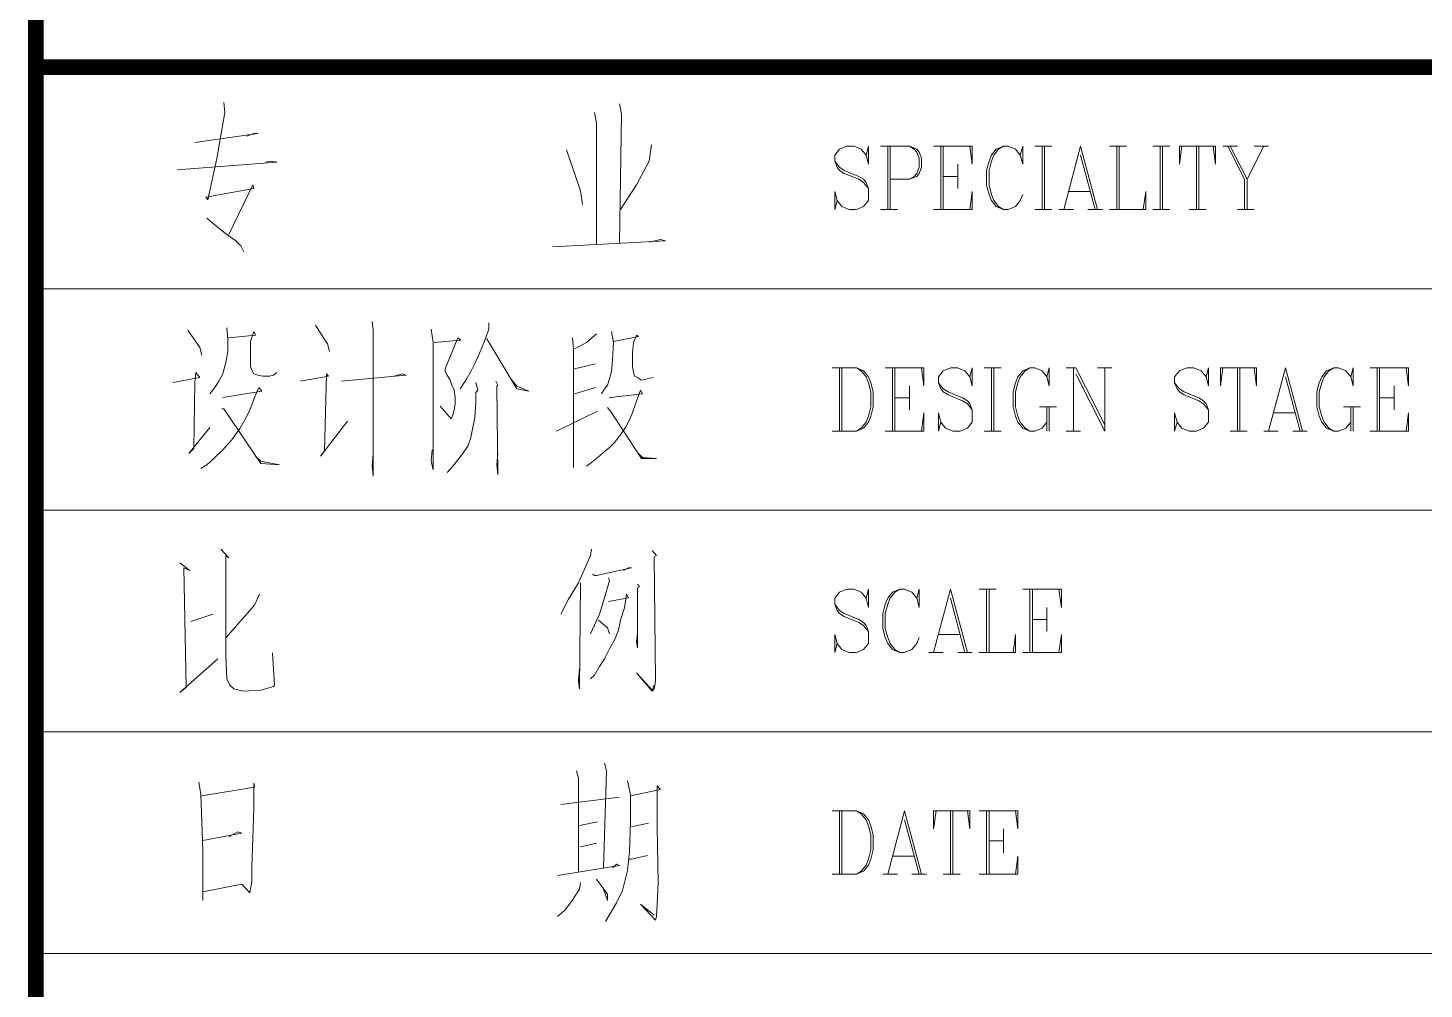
# Model space of a CAD drawing. Extents: x 1332633 to 1595679, y 264824 to 640777.
# Drawn here: x 1397321 to 1399526, y 403973 to 405492 of the extents above; entities that cross this region are included whole.
import ezdxf
from ezdxf.enums import TextEntityAlignment as Align

# ---------------------------------------------------------------- set-up
doc = ezdxf.new("R2010")
doc.units = 0
doc.header["$LTSCALE"] = 1000
doc.header["$MEASUREMENT"] = 0
doc.layers.get('0').update_dxf_attribs({"linetype": 'CONTINUOUS'})
doc.layers.add('_公共_图框', color=4, linetype='CONTINUOUS', lineweight=5)
doc.styles.add('图框文字', font='SIMKAI.TTF')

# ---------------------------------------------------------------- blocks, each defined once
blk = doc.blocks.new('vvxv')
at = {"layer": '_公共_图框'}
for p, q in [((-4203.2, 2919.1), (-4201.7, 2903.4)), ((-3578.5, 2917.2), (-3575.2, 2901.5)), ((-4201.7, 2903.4), (-4214.2, 2830.7)), ((-3617.7, 2903.4), (-3614.6, 2885.8)), ((-3575.2, 2901.5), (-3578.5, 2696.8)), ((-4248.9, 2856.2), (-4149.7, 2870)), ((-4156, 2870), (-4166.9, 2866.1)), ((-4149.7, 2870), (-4156, 2870)), ((-3614.6, 2885.8), (-3614.6, 2694.8)), ((-3661.8, 2844.3), (-3639.7, 2779.5)), ((-3528, 2852.2), (-3531.3, 2826.7)), ((-3230.8, 2845.4), (-3238.5, 2835.8)), ((-3219.5, 2850.2), (-3230.8, 2845.4)), ((-3208, 2850.2), (-3219.5, 2850.2)), ((-3196.6, 2845.4), (-3208, 2850.2)), ((-3189, 2835.8), (-3196.6, 2845.4)), ((-3189, 2835.8), (-3185.1, 2850.2)), ((-3185.1, 2850.2), (-3185.1, 2821.6)), ((-3166.1, 2850.2), (-3120.4, 2850.2)), ((-3154.6, 2850.2), (-3154.6, 2750.1)), ((-3150.9, 2850.2), (-3150.9, 2750.1)), ((-3120.4, 2850.2), (-3112.9, 2845.4)), ((-3120.4, 2850.2), (-3109, 2845.4)), ((-3112.9, 2845.4), (-3109, 2840.6)), ((-3109, 2845.4), (-3105.2, 2840.6)), ((-3082.4, 2850.2), (-3021.5, 2850.2)), ((-3071, 2850.2), (-3071, 2750.1)), ((-3067.2, 2850.2), (-3067.2, 2750.1)), ((-3021.5, 2821.6), (-3025.3, 2850.2)), ((-3021.5, 2850.2), (-3021.5, 2821.6)), ((-2983.4, 2845.4), (-2991.1, 2835.8)), ((-2979.6, 2845.4), (-2987.1, 2835.8)), ((-2971.9, 2850.2), (-2983.4, 2845.4)), ((-2971.9, 2850.2), (-2979.6, 2845.4)), ((-2964.4, 2850.2), (-2971.9, 2850.2)), ((-2952.9, 2845.4), (-2964.4, 2850.2)), ((-2945.4, 2835.8), (-2952.9, 2845.4)), ((-2941.4, 2850.2), (-2945.4, 2835.8)), ((-2941.4, 2821.6), (-2941.4, 2850.2)), ((-2922.4, 2850.2), (-2895.8, 2850.2)), ((-2911, 2850.2), (-2911, 2750.1)), ((-2907.2, 2850.2), (-2907.2, 2750.1)), ((-2876.8, 2750.1), (-2850.1, 2850.2)), ((-2850.1, 2850.2), (-2823.5, 2750.1)), ((-2804.4, 2850.2), (-2777.9, 2850.2)), ((-2793.1, 2850.2), (-2793.1, 2750.1)), ((-2789.1, 2850.2), (-2789.1, 2750.1)), ((-2735.9, 2850.2), (-2709.2, 2850.2)), ((-2724.5, 2850.2), (-2724.5, 2750.1)), ((-2720.7, 2850.2), (-2720.7, 2750.1)), ((-2694, 2850.2), (-2636.9, 2850.2)), ((-2694, 2821.6), (-2694, 2850.2)), ((-2690.2, 2850.2), (-2694, 2821.6)), ((-2667.3, 2850.2), (-2667.3, 2750.1)), ((-2663.6, 2850.2), (-2663.6, 2750.1)), ((-2636.9, 2821.6), (-2640.8, 2850.2)), ((-2636.9, 2850.2), (-2636.9, 2821.6)), ((-2625.6, 2850.2), (-2602.6, 2850.2)), ((-2617.9, 2850.2), (-2591.2, 2797.8)), ((-2614.1, 2850.2), (-2587.4, 2797.8)), ((-2560.7, 2850.2), (-2587.4, 2797.8)), ((-2575.9, 2850.2), (-2553.2, 2850.2)), ((-4277.1, 2812.9), (-4119.7, 2824.7)), ((-4214.2, 2830.7), (-4228.4, 2765.6)), ((-4127.6, 2826.7), (-4137.2, 2824.7)), ((-4119.7, 2824.7), (-4127.6, 2826.7)), ((-3531.3, 2826.7), (-3551.6, 2789.2)), ((-3238.5, 2835.8), (-3238.5, 2826.4)), ((-3238.5, 2826.4), (-3234.7, 2816.8)), ((-3238.5, 2826.4), (-3230.8, 2816.8)), ((-3185.1, 2821.6), (-3189, 2835.8)), ((-3109, 2840.6), (-3105.2, 2831)), ((-3105.2, 2840.6), (-3101.4, 2831)), ((-3105.2, 2831), (-3105.2, 2816.8)), ((-3101.4, 2831), (-3101.4, 2816.8)), ((-2994.8, 2826.4), (-2998.6, 2812)), ((-2991.1, 2835.8), (-2994.8, 2826.4)), ((-2991.1, 2826.4), (-2994.8, 2812)), ((-2987.1, 2835.8), (-2991.1, 2826.4)), ((-2945.4, 2835.8), (-2941.4, 2821.6)), ((-2850.1, 2835.8), (-2827.3, 2750.1)), ((-3234.7, 2816.8), (-3230.8, 2812)), ((-3230.8, 2816.8), (-3223.3, 2812)), ((-3230.8, 2812), (-3223.3, 2807.2)), ((-3223.3, 2812), (-3200.3, 2802.4)), ((-3223.3, 2807.2), (-3200.3, 2797.8)), ((-3200.3, 2802.4), (-3192.8, 2797.8)), ((-3109, 2802.4), (-3120.4, 2797.8)), ((-3112.9, 2802.4), (-3120.4, 2797.8)), ((-3109, 2807.2), (-3112.9, 2802.4)), ((-3105.2, 2816.8), (-3109, 2807.2)), ((-3105.2, 2807.2), (-3109, 2802.4)), ((-3101.4, 2816.8), (-3105.2, 2807.2)), ((-3067.2, 2802.4), (-3044.3, 2802.4)), ((-3044.3, 2821.6), (-3044.3, 2783.4)), ((-2998.6, 2812), (-2998.6, 2788.2)), ((-2994.8, 2812), (-2994.8, 2788.2)), ((-4231.6, 2769.6), (-4156, 2783.4)), ((-4157.5, 2789.2), (-4195.4, 2710.5)), ((-4156, 2783.4), (-4157.5, 2789.2)), ((-3639.7, 2779.5), (-3636.7, 2757.8)), ((-3551.6, 2789.2), (-3576.8, 2749.9)), ((-3238.5, 2778.6), (-3238.5, 2750.1)), ((-3234.7, 2764.4), (-3238.5, 2778.6)), ((-3200.3, 2797.8), (-3192.8, 2793)), ((-3192.8, 2797.8), (-3189, 2793)), ((-3192.8, 2793), (-3185.1, 2783.4)), ((-3189, 2793), (-3185.1, 2783.4)), ((-3185.1, 2783.4), (-3185.1, 2764.4)), ((-3120.4, 2797.8), (-3150.9, 2797.8)), ((-3021.5, 2778.6), (-3025.3, 2750.1)), ((-3021.5, 2750.1), (-3021.5, 2778.6)), ((-2998.6, 2788.2), (-2994.8, 2773.8)), ((-2994.8, 2788.2), (-2991.1, 2773.8)), ((-2869.2, 2778.6), (-2834.8, 2778.6)), ((-2747.4, 2778.6), (-2751.2, 2750.1)), ((-2747.4, 2750.1), (-2747.4, 2778.6)), ((-2591.2, 2797.8), (-2591.2, 2750.1)), ((-2587.4, 2797.8), (-2587.4, 2750.1)), ((-4228.4, 2765.6), (-4231.6, 2769.6)), ((-3238.5, 2750.1), (-3234.7, 2764.4)), ((-3227, 2754.9), (-3234.7, 2764.4)), ((-3185.1, 2764.4), (-3192.8, 2754.9)), ((-2994.8, 2773.8), (-2991.1, 2764.4)), ((-2991.1, 2773.8), (-2987.1, 2764.4)), ((-2991.1, 2764.4), (-2983.4, 2754.9)), ((-2987.1, 2764.4), (-2979.6, 2754.9)), ((-2952.9, 2754.9), (-2945.4, 2764.4)), ((-2945.4, 2764.4), (-2941.4, 2773.8)), ((-4229.9, 2736.2), (-4211.1, 2720.5)), ((-3215.6, 2750.1), (-3227, 2754.9)), ((-3204.3, 2750.1), (-3215.6, 2750.1)), ((-3192.8, 2754.9), (-3204.3, 2750.1)), ((-3166.1, 2750.1), (-3139.4, 2750.1)), ((-3082.4, 2750.1), (-3021.5, 2750.1)), ((-2983.4, 2754.9), (-2971.9, 2750.1)), ((-2979.6, 2754.9), (-2971.9, 2750.1)), ((-2971.9, 2750.1), (-2964.4, 2750.1)), ((-2964.4, 2750.1), (-2952.9, 2754.9)), ((-2922.4, 2750.1), (-2895.8, 2750.1)), ((-2884.5, 2750.1), (-2861.5, 2750.1)), ((-2838.8, 2750.1), (-2815.8, 2750.1)), ((-2804.4, 2750.1), (-2747.4, 2750.1)), ((-2735.9, 2750.1), (-2709.2, 2750.1)), ((-2678.8, 2750.1), (-2652.1, 2750.1)), ((-2602.6, 2750.1), (-2575.9, 2750.1)), ((-4211.1, 2720.5), (-4198.4, 2710.5)), ((-4198.4, 2710.5), (-4184.4, 2700.8)), ((-4184.4, 2700.8), (-4176.5, 2692.9)), ((-4176.5, 2692.9), (-4171.7, 2683)), ((-3683.9, 2690.9), (-3505.9, 2700.8)), ((-3513.8, 2702.7), (-3531.3, 2698.7)), ((-3505.9, 2700.8), (-3513.8, 2702.7)), ((-4500, 2625), (-500, 2625)), ((-4259.9, 2559.4), (-4241, 2531.9)), ((-4198.4, 2563.4), (-4196.9, 2545.6)), ((-4058.5, 2567.3), (-4045.8, 2547.6)), ((-3968.8, 2573.1), (-3967.1, 2559.4)), ((-3967.1, 2559.4), (-3967.1, 2329.1)), ((-3875.9, 2561.3), (-3872.6, 2539.8)), ((-3784.5, 2561.3), (-3789.3, 2547.6)), ((-3784.5, 2571.3), (-3784.5, 2561.3)), ((-4196.9, 2545.6), (-4196.9, 2525.9)), ((-4195.4, 2547.6), (-4152.9, 2551.6)), ((-4156, 2557.4), (-4160.8, 2541.6)), ((-4160.8, 2541.6), (-4160.8, 2528)), ((-4152.9, 2551.6), (-4156, 2557.4)), ((-4045.8, 2547.6), (-4039.5, 2537.7)), ((-4039.5, 2537.7), (-4036.4, 2525.9)), ((-3872.6, 2539.8), (-3872.6, 2338.9)), ((-3871.1, 2539.8), (-3828.7, 2543.7)), ((-3833.4, 2547.6), (-3853.8, 2498.4)), ((-3828.7, 2543.7), (-3833.4, 2547.6)), ((-3789.3, 2547.6), (-3797.2, 2528)), ((-3787.8, 2545.6), (-3740.5, 2466.9)), ((-3652.4, 2547.6), (-3650.9, 2529.8)), ((-3630.3, 2539.8), (-3649.2, 2529.8)), ((-3614.6, 2553.5), (-3630.3, 2539.8)), ((-3591, 2557.4), (-3587.9, 2539.8)), ((-3587.9, 2539.8), (-3589.4, 2512.2)), ((-3587.9, 2541.6), (-3548.5, 2549.5)), ((-3556.4, 2539.8), (-3558, 2524)), ((-3551.6, 2551.6), (-3556.4, 2539.8)), ((-3548.5, 2549.5), (-3551.6, 2551.6)), ((-4241, 2531.9), (-4237.8, 2520.1)), ((-4196.9, 2525.9), (-4200.1, 2508.3)), ((-4160.8, 2528), (-4160.8, 2516.2)), ((-4160.8, 2516.2), (-4160.8, 2502.3)), ((-3797.2, 2528), (-3805, 2510.2)), ((-3650.9, 2529.8), (-3650.9, 2342.8)), ((-3558, 2524), (-3558, 2502.3)), ((-4247.2, 2492.5), (-4248.9, 2476.6)), ((-4241, 2484.5), (-4247.2, 2492.5)), ((-4200.1, 2508.3), (-4204.8, 2490.5)), ((-4160.8, 2502.3), (-4159.1, 2496.5)), ((-4159.1, 2496.5), (-4156, 2490.5)), ((-4124.5, 2488.4), (-4119.7, 2492.5)), ((-3853.8, 2498.4), (-3853.8, 2494.4)), ((-3853.8, 2494.4), (-3850.7, 2488.4)), ((-3812.9, 2494.4), (-3820.8, 2480.6)), ((-3805, 2510.2), (-3812.9, 2494.4)), ((-3649.2, 2498.4), (-3616.1, 2506.2)), ((-3591, 2494.4), (-3594.1, 2482.6)), ((-3589.4, 2512.2), (-3591, 2494.4)), ((-3558, 2502.3), (-3556.4, 2492.5)), ((-3556.4, 2492.5), (-3554.9, 2486.6)), ((-3242.3, 2500.1), (-3204.3, 2500.1)), ((-3230.8, 2500.1), (-3230.8, 2400.1)), ((-3227, 2500.1), (-3227, 2400.1)), ((-3204.3, 2500.1), (-3192.8, 2495.4)), ((-3204.3, 2500.1), (-3196.6, 2495.4)), ((-3196.6, 2495.4), (-3189, 2485.9)), ((-3192.8, 2495.4), (-3185.1, 2485.9)), ((-3158.6, 2500.1), (-3097.7, 2500.1)), ((-3147.1, 2500.1), (-3147.1, 2400.1)), ((-3143.4, 2500.1), (-3143.4, 2400.1)), ((-3097.7, 2471.5), (-3101.4, 2500.1)), ((-3097.7, 2500.1), (-3097.7, 2471.5)), ((-3067.2, 2495.4), (-3074.7, 2485.9)), ((-3055.7, 2500.1), (-3067.2, 2495.4)), ((-3044.3, 2500.1), (-3055.7, 2500.1)), ((-3032.8, 2495.4), (-3044.3, 2500.1)), ((-3025.3, 2485.9), (-3032.8, 2495.4)), ((-3025.3, 2485.9), (-3021.5, 2500.1)), ((-3021.5, 2500.1), (-3021.5, 2471.5)), ((-3002.4, 2500.1), (-2975.8, 2500.1)), ((-2991.1, 2500.1), (-2991.1, 2400.1)), ((-2987.1, 2500.1), (-2987.1, 2400.1)), ((-2941.4, 2495.4), (-2949.1, 2485.9)), ((-2937.7, 2495.4), (-2945.4, 2485.9)), ((-2930.1, 2500.1), (-2941.4, 2495.4)), ((-2930.1, 2500.1), (-2937.7, 2495.4)), ((-2922.4, 2500.1), (-2930.1, 2500.1)), ((-2911, 2495.4), (-2922.4, 2500.1)), ((-2903.5, 2485.9), (-2911, 2495.4)), ((-2899.7, 2500.1), (-2903.5, 2485.9)), ((-2899.7, 2471.5), (-2899.7, 2500.1)), ((-2873, 2500.1), (-2857.8, 2500.1)), ((-2861.5, 2500.1), (-2861.5, 2400.1)), ((-2857.8, 2500.1), (-2812.1, 2409.7)), ((-2823.5, 2500.1), (-2800.6, 2500.1)), ((-2812.1, 2400.1), (-2812.1, 2500.1)), ((-2694, 2495.4), (-2701.7, 2485.9)), ((-2682.5, 2500.1), (-2694, 2495.4)), ((-2671.3, 2500.1), (-2682.5, 2500.1)), ((-2659.8, 2495.4), (-2671.3, 2500.1)), ((-2652.1, 2485.9), (-2659.8, 2495.4)), ((-2652.1, 2485.9), (-2648.3, 2500.1)), ((-2648.3, 2500.1), (-2648.3, 2471.5)), ((-2629.3, 2500.1), (-2572.2, 2500.1)), ((-2629.3, 2471.5), (-2629.3, 2500.1)), ((-2625.6, 2500.1), (-2629.3, 2471.5)), ((-2602.6, 2500.1), (-2602.6, 2400.1)), ((-2598.9, 2500.1), (-2598.9, 2400.1)), ((-2572.2, 2471.5), (-2575.9, 2500.1)), ((-2572.2, 2500.1), (-2572.2, 2471.5)), ((-2553.2, 2400.1), (-2526.5, 2500.1)), ((-2526.5, 2500.1), (-2499.8, 2400.1)), ((-2461.8, 2495.4), (-2469.3, 2485.9)), ((-2458, 2495.4), (-2465.6, 2485.9)), ((-2450.3, 2500.1), (-2461.8, 2495.4)), ((-2450.3, 2500.1), (-2458, 2495.4)), ((-2442.8, 2500.1), (-2450.3, 2500.1)), ((-2431.3, 2495.4), (-2442.8, 2500.1)), ((-2423.6, 2485.9), (-2431.3, 2495.4)), ((-2419.9, 2500.1), (-2423.6, 2485.9)), ((-2419.9, 2471.5), (-2419.9, 2500.1)), ((-2393.2, 2500.1), (-2332.3, 2500.1)), ((-2381.9, 2500.1), (-2381.9, 2400.1)), ((-2378, 2500.1), (-2378, 2400.1)), ((-2332.3, 2471.5), (-2336.2, 2500.1)), ((-2332.3, 2500.1), (-2332.3, 2471.5)), ((-4283.5, 2476.6), (-4241, 2484.5)), ((-4248.9, 2476.6), (-4250.5, 2372.4)), ((-4211.1, 2478.7), (-4217.4, 2468.8)), ((-4204.8, 2490.5), (-4211.1, 2478.7)), ((-4156, 2490.5), (-4149.7, 2488.4)), ((-4149.7, 2488.4), (-4141.8, 2486.6)), ((-4141.8, 2486.6), (-4130.8, 2486.6)), ((-4130.8, 2486.6), (-4124.5, 2488.4)), ((-4082.1, 2478.7), (-4037.9, 2486.6)), ((-4041.2, 2490.5), (-4044.3, 2368.5)), ((-4037.9, 2486.6), (-4041.2, 2490.5)), ((-4017.6, 2478.7), (-3915.2, 2488.4)), ((-3921.6, 2490.5), (-3934.1, 2486.6)), ((-3915.2, 2488.4), (-3921.6, 2490.5)), ((-3850.7, 2488.4), (-3845.9, 2480.6)), ((-3845.9, 2480.6), (-3842.9, 2472.7)), ((-3842.9, 2472.7), (-3839.6, 2464.8)), ((-3820.8, 2480.6), (-3830.2, 2466.9)), ((-3805, 2476.6), (-3802, 2464.8)), ((-3773.6, 2478.7), (-3770.5, 2472.7)), ((-3770.5, 2472.7), (-3772, 2470.8)), ((-3772, 2470.8), (-3770.5, 2331)), ((-3740.5, 2470.8), (-3751.5, 2484.5)), ((-3721.5, 2462.9), (-3740.5, 2470.8)), ((-3597.3, 2472.7), (-3601.9, 2466.9)), ((-3594.1, 2482.6), (-3597.3, 2472.7)), ((-3554.9, 2486.6), (-3550.1, 2484.5)), ((-3550.1, 2484.5), (-3543.8, 2480.6)), ((-3543.8, 2480.6), (-3524.9, 2484.5)), ((-3189, 2485.9), (-3185.1, 2476.3)), ((-3185.1, 2485.9), (-3181.3, 2476.3)), ((-3185.1, 2476.3), (-3181.3, 2462.1)), ((-3181.3, 2476.3), (-3177.6, 2462.1)), ((-3120.4, 2471.5), (-3120.4, 2433.5)), ((-3074.7, 2485.9), (-3074.7, 2476.3)), ((-3074.7, 2476.3), (-3071, 2466.9)), ((-3074.7, 2476.3), (-3067.2, 2466.9)), ((-3021.5, 2471.5), (-3025.3, 2485.9)), ((-2952.9, 2476.3), (-2956.7, 2462.1)), ((-2949.1, 2485.9), (-2952.9, 2476.3)), ((-2949.1, 2476.3), (-2952.9, 2462.1)), ((-2945.4, 2485.9), (-2949.1, 2476.3)), ((-2903.5, 2485.9), (-2899.7, 2471.5)), ((-2857.8, 2490.7), (-2812.1, 2400.1)), ((-2701.7, 2485.9), (-2701.7, 2476.3)), ((-2701.7, 2476.3), (-2697.8, 2466.9)), ((-2701.7, 2476.3), (-2694, 2466.9)), ((-2648.3, 2471.5), (-2652.1, 2485.9)), ((-2526.5, 2485.9), (-2503.7, 2400.1)), ((-2473.3, 2476.3), (-2477, 2462.1)), ((-2469.3, 2485.9), (-2473.3, 2476.3)), ((-2469.3, 2476.3), (-2473.3, 2462.1)), ((-2465.6, 2485.9), (-2469.3, 2476.3)), ((-2423.6, 2485.9), (-2419.9, 2471.5)), ((-2355.2, 2471.5), (-2355.2, 2433.5)), ((-4217.4, 2468.8), (-4225.3, 2459)), ((-4204.8, 2453), (-4143.3, 2462.9)), ((-4154.5, 2453), (-4162.3, 2433.3)), ((-4148.1, 2468.8), (-4154.5, 2453)), ((-4143.3, 2462.9), (-4148.1, 2468.8)), ((-3839.6, 2464.8), (-3838.1, 2453)), ((-3838.1, 2453), (-3838.1, 2443.3)), ((-3802, 2464.8), (-3805, 2460.9)), ((-3805, 2460.9), (-3805, 2445.1)), ((-3740.5, 2466.9), (-3721.5, 2462.9)), ((-3616.1, 2468.8), (-3649.2, 2459)), ((-3601.9, 2466.9), (-3606.7, 2459)), ((-3594.1, 2453), (-3592.5, 2453)), ((-3592.5, 2453), (-3542.2, 2459)), ((-3545.3, 2464.8), (-3553.2, 2443.3)), ((-3542.2, 2459), (-3545.3, 2464.8)), ((-3181.3, 2462.1), (-3181.3, 2438.3)), ((-3177.6, 2462.1), (-3177.6, 2438.3)), ((-3143.4, 2452.5), (-3120.4, 2452.5)), ((-3071, 2466.9), (-3067.2, 2462.1)), ((-3067.2, 2466.9), (-3059.5, 2462.1)), ((-3067.2, 2462.1), (-3059.5, 2457.3)), ((-3059.5, 2462.1), (-3036.7, 2452.5)), ((-3059.5, 2457.3), (-3036.7, 2447.7)), ((-3036.7, 2452.5), (-3029, 2447.7)), ((-3036.7, 2447.7), (-3029, 2442.9)), ((-3029, 2447.7), (-3025.3, 2442.9)), ((-2956.7, 2462.1), (-2956.7, 2438.3)), ((-2952.9, 2462.1), (-2952.9, 2438.3)), ((-2697.8, 2466.9), (-2694, 2462.1)), ((-2694, 2466.9), (-2686.5, 2462.1)), ((-2694, 2462.1), (-2686.5, 2457.3)), ((-2686.5, 2462.1), (-2663.6, 2452.5)), ((-2686.5, 2457.3), (-2663.6, 2447.7)), ((-2663.6, 2452.5), (-2656, 2447.7)), ((-2663.6, 2447.7), (-2656, 2442.9)), ((-2656, 2447.7), (-2652.1, 2442.9)), ((-2477, 2462.1), (-2477, 2438.3)), ((-2473.3, 2462.1), (-2473.3, 2438.3)), ((-2378, 2452.5), (-2355.2, 2452.5)), ((-4206.3, 2435.4), (-4203.2, 2435.4)), ((-4203.2, 2435.4), (-4145, 2348.8)), ((-4162.3, 2433.3), (-4170.2, 2417.6)), ((-3844.4, 2419.6), (-3861.7, 2439.3)), ((-3841.3, 2425.5), (-3844.4, 2419.6)), ((-3839.6, 2433.3), (-3841.3, 2425.5)), ((-3838.1, 2443.3), (-3839.6, 2433.3)), ((-3805, 2445.1), (-3806.6, 2421.5)), ((-3677.6, 2400), (-3613.1, 2431.5)), ((-3597.3, 2437.3), (-3592.5, 2431.5)), ((-3592.5, 2431.5), (-3543.8, 2356.7)), ((-3558, 2429.4), (-3562.7, 2417.6)), ((-3553.2, 2443.3), (-3558, 2429.4)), ((-3181.3, 2438.3), (-3185.1, 2423.9)), ((-3177.6, 2438.3), (-3181.3, 2423.9)), ((-3097.7, 2428.7), (-3101.4, 2400.1)), ((-3097.7, 2400.1), (-3097.7, 2428.7)), ((-3074.7, 2428.7), (-3074.7, 2400.1)), ((-3071, 2414.3), (-3074.7, 2428.7)), ((-3029, 2442.9), (-3021.5, 2433.5)), ((-3025.3, 2442.9), (-3021.5, 2433.5)), ((-3021.5, 2433.5), (-3021.5, 2414.3)), ((-2956.7, 2438.3), (-2952.9, 2423.9)), ((-2952.9, 2438.3), (-2949.1, 2423.9)), ((-2914.9, 2438.3), (-2888.2, 2438.3)), ((-2903.5, 2438.3), (-2903.5, 2400.1)), ((-2899.7, 2438.3), (-2899.7, 2400.1)), ((-2701.7, 2428.7), (-2701.7, 2400.1)), ((-2697.8, 2414.3), (-2701.7, 2428.7)), ((-2656, 2442.9), (-2648.3, 2433.5)), ((-2652.1, 2442.9), (-2648.3, 2433.5)), ((-2648.3, 2433.5), (-2648.3, 2414.3)), ((-2545.5, 2428.7), (-2511.3, 2428.7)), ((-2477, 2438.3), (-2473.3, 2423.9)), ((-2473.3, 2438.3), (-2469.3, 2423.9)), ((-2435.1, 2438.3), (-2408.4, 2438.3)), ((-2423.6, 2438.3), (-2423.6, 2400.1)), ((-2419.9, 2438.3), (-2419.9, 2400.1)), ((-2332.3, 2428.7), (-2336.2, 2400.1)), ((-2332.3, 2400.1), (-2332.3, 2428.7)), ((-4258.3, 2364.5), (-4225.3, 2405.8)), ((-4178.1, 2403.9), (-4190.6, 2386.1)), ((-4170.2, 2417.6), (-4178.1, 2403.9)), ((-4050.6, 2360.6), (-4008, 2415.7)), ((-3809.8, 2405.8), (-3812.9, 2390)), ((-3806.6, 2421.5), (-3809.8, 2405.8)), ((-3568.9, 2405.8), (-3576.8, 2394)), ((-3562.7, 2417.6), (-3568.9, 2405.8)), ((-3192.8, 2404.9), (-3204.3, 2400.1)), ((-3196.6, 2404.9), (-3204.3, 2400.1)), ((-3189, 2414.3), (-3196.6, 2404.9)), ((-3185.1, 2414.3), (-3192.8, 2404.9)), ((-3185.1, 2423.9), (-3189, 2414.3)), ((-3181.3, 2423.9), (-3185.1, 2414.3)), ((-3074.7, 2400.1), (-3071, 2414.3)), ((-3063.3, 2404.9), (-3071, 2414.3)), ((-3052, 2400.1), (-3063.3, 2404.9)), ((-3029, 2404.9), (-3040.5, 2400.1)), ((-3021.5, 2414.3), (-3029, 2404.9)), ((-2952.9, 2423.9), (-2949.1, 2414.3)), ((-2949.1, 2423.9), (-2945.4, 2414.3)), ((-2949.1, 2414.3), (-2941.4, 2404.9)), ((-2945.4, 2414.3), (-2937.7, 2404.9)), ((-2941.4, 2404.9), (-2930.1, 2400.1)), ((-2937.7, 2404.9), (-2930.1, 2400.1)), ((-2922.4, 2400.1), (-2911, 2404.9)), ((-2911, 2404.9), (-2903.5, 2414.3)), ((-2701.7, 2400.1), (-2697.8, 2414.3)), ((-2690.2, 2404.9), (-2697.8, 2414.3)), ((-2678.8, 2400.1), (-2690.2, 2404.9)), ((-2656, 2404.9), (-2667.3, 2400.1)), ((-2648.3, 2414.3), (-2656, 2404.9)), ((-2473.3, 2423.9), (-2469.3, 2414.3)), ((-2469.3, 2423.9), (-2465.6, 2414.3)), ((-2469.3, 2414.3), (-2461.8, 2404.9)), ((-2465.6, 2414.3), (-2458, 2404.9)), ((-2461.8, 2404.9), (-2450.3, 2400.1)), ((-2458, 2404.9), (-2450.3, 2400.1)), ((-2442.8, 2400.1), (-2431.3, 2404.9)), ((-2431.3, 2404.9), (-2423.6, 2414.3)), ((-4190.6, 2386.1), (-4204.8, 2370.4)), ((-3812.9, 2390), (-3817.7, 2376.4)), ((-3586.2, 2382.2), (-3594.1, 2374.3)), ((-3576.8, 2394), (-3586.2, 2382.2)), ((-3204.3, 2400.1), (-3242.3, 2400.1)), ((-3158.6, 2400.1), (-3097.7, 2400.1)), ((-3040.5, 2400.1), (-3052, 2400.1)), ((-3002.4, 2400.1), (-2975.8, 2400.1)), ((-2930.1, 2400.1), (-2922.4, 2400.1)), ((-2873, 2400.1), (-2850.1, 2400.1)), ((-2667.3, 2400.1), (-2678.8, 2400.1)), ((-2614.1, 2400.1), (-2587.4, 2400.1)), ((-2560.7, 2400.1), (-2538, 2400.1)), ((-2515, 2400.1), (-2492.3, 2400.1)), ((-2450.3, 2400.1), (-2442.8, 2400.1)), ((-2393.2, 2400.1), (-2332.3, 2400.1)), ((-4250.5, 2372.4), (-4258.3, 2364.5)), ((-4204.8, 2370.4), (-4219, 2356.7)), ((-4145, 2352.7), (-4152.9, 2360.6)), ((-4044.3, 2368.5), (-4050.6, 2360.6)), ((-3968.8, 2344.9), (-3967.1, 2364.5)), ((-3875.9, 2352.7), (-3874.3, 2370.4)), ((-3825.6, 2364.5), (-3833.4, 2354.6)), ((-3817.7, 2376.4), (-3825.6, 2364.5)), ((-3772, 2346.8), (-3770.5, 2364.5)), ((-3650.9, 2358.6), (-3650.9, 2374.3)), ((-3603.6, 2366.4), (-3614.6, 2356.7)), ((-3594.1, 2374.3), (-3603.6, 2366.4)), ((-3542.2, 2358.6), (-3550.1, 2366.4)), ((-4229.9, 2346.8), (-4239.3, 2340.9)), ((-4219, 2356.7), (-4229.9, 2346.8)), ((-4115.1, 2346.8), (-4145, 2352.7)), ((-4145, 2348.8), (-4115.1, 2346.8)), ((-3967.1, 2329.1), (-3968.8, 2344.9)), ((-3872.6, 2338.9), (-3875.9, 2352.7)), ((-3841.3, 2344.9), (-3850.7, 2334.9)), ((-3833.4, 2354.6), (-3841.3, 2344.9)), ((-3770.5, 2331), (-3772, 2346.8)), ((-3650.9, 2342.8), (-3650.9, 2358.6)), ((-3622.5, 2350.7), (-3630.3, 2344.9)), ((-3614.6, 2356.7), (-3622.5, 2350.7)), ((-3543.8, 2356.7), (-3520.1, 2356.7)), ((-3520.1, 2356.7), (-3542.2, 2358.6)), ((-4500, 2275), (-500, 2275)), ((-4208, 2213.3), (-4195.4, 2199.6)), ((-3622.5, 2213.3), (-3624, 2203.5)), ((-3526.5, 2211.4), (-3520.1, 2203.5)), ((-4272.5, 2191.7), (-4256.8, 2179.9)), ((-4266.2, 2183.9), (-4262.9, 1994.8)), ((-4256.8, 2179.9), (-4266.2, 2183.9)), ((-4200.1, 2203.5), (-4200.1, 2162.1)), ((-4195.4, 2199.6), (-4200.1, 2203.5)), ((-3624, 2203.5), (-3643, 2160.2)), ((-3614.6, 2172), (-3559.5, 2183.9)), ((-3564.3, 2183.9), (-3572.2, 2179.9)), ((-3559.5, 2183.9), (-3564.3, 2183.9)), ((-3520.1, 2203.5), (-3523.4, 2201.5)), ((-3523.4, 2201.5), (-3521.7, 2006.6)), ((-4200.1, 2162.1), (-4200.1, 2120.9)), ((-3620.9, 2173.9), (-3617.7, 2172)), ((-3617.7, 2172), (-3614.6, 2172)), ((-3594.1, 2164.2), (-3601.9, 2136.6)), ((-3595.8, 2168.1), (-3594.1, 2164.2)), ((-4154.5, 2124.8), (-4146.6, 2142.4)), ((-3643, 2160.2), (-3658.7, 2134.6)), ((-3639.7, 2160.2), (-3641.3, 1992.9)), ((-3567.4, 2142.4), (-3570.6, 2120.9)), ((-3564.3, 2136.6), (-3567.4, 2142.4)), ((-3550.1, 2158.2), (-3547, 2154.2)), ((-3547, 2154.2), (-3550.1, 2152.4)), ((-3550.1, 2152.4), (-3550.1, 2057.9)), ((-3230.8, 2145.4), (-3238.5, 2135.9)), ((-3219.5, 2150.1), (-3230.8, 2145.4)), ((-3208, 2150.1), (-3219.5, 2150.1)), ((-3196.6, 2145.4), (-3208, 2150.1)), ((-3189, 2135.9), (-3196.6, 2145.4)), ((-3189, 2135.9), (-3185.1, 2150.1)), ((-3185.1, 2150.1), (-3185.1, 2121.6)), ((-3147.1, 2145.4), (-3154.6, 2135.9)), ((-3143.4, 2145.4), (-3150.9, 2135.9)), ((-3135.7, 2150.1), (-3147.1, 2145.4)), ((-3135.7, 2150.1), (-3143.4, 2145.4)), ((-3128.1, 2150.1), (-3135.7, 2150.1)), ((-3116.7, 2145.4), (-3128.1, 2150.1)), ((-3109, 2135.9), (-3116.7, 2145.4)), ((-3105.2, 2150.1), (-3109, 2135.9)), ((-3105.2, 2121.6), (-3105.2, 2150.1)), ((-3082.4, 2050.2), (-3055.7, 2150.1)), ((-3055.7, 2150.1), (-3029, 2050.2)), ((-3010.1, 2150.1), (-2983.4, 2150.1)), ((-2998.6, 2150.1), (-2998.6, 2050.2)), ((-2994.8, 2150.1), (-2994.8, 2050.2)), ((-2941.4, 2150.1), (-2880.5, 2150.1)), ((-2930.1, 2150.1), (-2930.1, 2050.2)), ((-2926.2, 2150.1), (-2926.2, 2050.2)), ((-2880.5, 2121.6), (-2884.5, 2150.1)), ((-2880.5, 2150.1), (-2880.5, 2121.6)), ((-4200.1, 2073.7), (-4154.5, 2124.8)), ((-4200.1, 2120.9), (-4200.1, 2083.4)), ((-3658.7, 2134.6), (-3671.2, 2111)), ((-3601.9, 2136.6), (-3609.8, 2111)), ((-3595.8, 2130.6), (-3564.3, 2136.6)), ((-3570.6, 2120.9), (-3576.8, 2101.2)), ((-3238.5, 2135.9), (-3238.5, 2126.4)), ((-3238.5, 2126.4), (-3234.7, 2116.8)), ((-3238.5, 2126.4), (-3230.8, 2116.8)), ((-3234.7, 2116.8), (-3230.8, 2112)), ((-3230.8, 2116.8), (-3223.3, 2112)), ((-3185.1, 2121.6), (-3189, 2135.9)), ((-3158.6, 2126.4), (-3162.3, 2112)), ((-3154.6, 2135.9), (-3158.6, 2126.4)), ((-3154.6, 2126.4), (-3158.6, 2112)), ((-3150.9, 2135.9), (-3154.6, 2126.4)), ((-3109, 2135.9), (-3105.2, 2121.6)), ((-3055.7, 2135.9), (-3032.8, 2050.2)), ((-2903.5, 2121.6), (-2903.5, 2083.4)), ((-4255.1, 2099.2), (-4220.5, 2111)), ((-3609.8, 2111), (-3617.7, 2093.3)), ((-3611.5, 2101.2), (-3597.3, 2089.4)), ((-3576.8, 2101.2), (-3580, 2085.5)), ((-3230.8, 2112), (-3223.3, 2107.4)), ((-3223.3, 2112), (-3200.3, 2102.6)), ((-3223.3, 2107.4), (-3200.3, 2097.8)), ((-3200.3, 2102.6), (-3192.8, 2097.8)), ((-3200.3, 2097.8), (-3192.8, 2093)), ((-3192.8, 2097.8), (-3189, 2093)), ((-3162.3, 2112), (-3162.3, 2088.2)), ((-3158.6, 2112), (-3158.6, 2088.2)), ((-2926.2, 2102.6), (-2903.5, 2102.6)), ((-4200.1, 2083.4), (-4200.1, 2055.9)), ((-3617.7, 2093.3), (-3624, 2079.5)), ((-3597.3, 2089.4), (-3594.1, 2079.5)), ((-3580, 2085.5), (-3586.2, 2069.7)), ((-3551.6, 2067.7), (-3550.1, 2079.5)), ((-3238.5, 2078.8), (-3238.5, 2050.2)), ((-3234.7, 2064.4), (-3238.5, 2078.8)), ((-3192.8, 2093), (-3185.1, 2083.4)), ((-3189, 2093), (-3185.1, 2083.4)), ((-3185.1, 2083.4), (-3185.1, 2064.4)), ((-3162.3, 2088.2), (-3158.6, 2074)), ((-3158.6, 2088.2), (-3154.6, 2074)), ((-3158.6, 2074), (-3154.6, 2064.4)), ((-3154.6, 2074), (-3150.9, 2064.4)), ((-3109, 2064.4), (-3105.2, 2074)), ((-3074.7, 2078.8), (-3040.5, 2078.8)), ((-2952.9, 2078.8), (-2956.7, 2050.2)), ((-2952.9, 2050.2), (-2952.9, 2078.8)), ((-2880.5, 2078.8), (-2884.5, 2050.2)), ((-2880.5, 2050.2), (-2880.5, 2078.8)), ((-4200.1, 2055.9), (-4200.1, 2053.8)), ((-4200.1, 2053.8), (-4200.1, 2045.9)), ((-3594.1, 2055.9), (-3601.9, 2040.1)), ((-3586.2, 2069.7), (-3594.1, 2055.9)), ((-3550.1, 2057.9), (-3551.6, 2067.7)), ((-3238.5, 2050.2), (-3234.7, 2064.4)), ((-3227, 2054.8), (-3234.7, 2064.4)), ((-3215.6, 2050.2), (-3227, 2054.8)), ((-3192.8, 2054.8), (-3204.3, 2050.2)), ((-3185.1, 2064.4), (-3192.8, 2054.8)), ((-3154.6, 2064.4), (-3147.1, 2054.8)), ((-3150.9, 2064.4), (-3143.4, 2054.8)), ((-3147.1, 2054.8), (-3135.7, 2050.2)), ((-3143.4, 2054.8), (-3135.7, 2050.2)), ((-3128.1, 2050.2), (-3116.7, 2054.8)), ((-3116.7, 2054.8), (-3109, 2064.4)), ((-4272.5, 1986.9), (-4212.6, 2040.1)), ((-4200.1, 2045.9), (-4198.4, 2008.6)), ((-4123, 1998.7), (-4126.1, 2049.9)), ((-3601.9, 2040.1), (-3609.8, 2028.3)), ((-3204.3, 2050.2), (-3215.6, 2050.2)), ((-3135.7, 2050.2), (-3128.1, 2050.2)), ((-3090, 2050.2), (-3067.2, 2050.2)), ((-3044.3, 2050.2), (-3021.5, 2050.2)), ((-3010.1, 2050.2), (-2952.9, 2050.2)), ((-2941.4, 2050.2), (-2880.5, 2050.2)), ((-4198.4, 2008.6), (-4193.8, 1998.7)), ((-3643, 2006.6), (-3641.3, 2024.4)), ((-3643, 2004.7), (-3643, 2006.6)), ((-3617.7, 2014.4), (-3624, 2008.6)), ((-3609.8, 2028.3), (-3617.7, 2014.4)), ((-3551.6, 2018.4), (-3526.5, 1990.8)), ((-3526.5, 1989), (-3551.6, 2018.4)), ((-3521.7, 2006.6), (-3521.7, 2004.7)), ((-4262.9, 1994.8), (-4272.5, 1986.9)), ((-4193.8, 1998.7), (-4187.5, 1992.9)), ((-4187.5, 1992.9), (-4173.3, 1989)), ((-4173.3, 1989), (-4145, 1990.8)), ((-4145, 1990.8), (-4124.5, 1996.8)), ((-4124.5, 1996.8), (-4123, 1998.7)), ((-3641.3, 1992.9), (-3643, 2004.7)), ((-3526.5, 1990.8), (-3523.4, 1998.7)), ((-3523.4, 1992.9), (-3526.5, 1989)), ((-3521.7, 2004.7), (-3523.4, 1992.9)), ((-4500, 1925), (-500, 1925)), ((-3601.9, 1875.2), (-3598.9, 1863.4)), ((-3646.1, 1863.4), (-3643, 1851.5)), ((-3598.9, 1863.4), (-3603.6, 1709.9)), ((-4242.6, 1845.6), (-4239.3, 1825.9)), ((-4154.5, 1837.7), (-4237.8, 1824)), ((-4156, 1843.7), (-4154.5, 1837.7)), ((-4156, 1804.3), (-4156, 1843.7)), ((-3643, 1851.5), (-3643, 1703.9)), ((-3565.8, 1847.6), (-3561, 1825.9)), ((-3561, 1824), (-3513.8, 1833.8)), ((-3518.6, 1839.7), (-3518.6, 1778.7)), ((-3513.8, 1833.8), (-3518.6, 1839.7)), ((-4239.3, 1825.9), (-4237.8, 1782.6)), ((-3671.2, 1810.1), (-3578.5, 1821.9)), ((-3561, 1825.9), (-3561, 1782.6)), ((-4157.5, 1757.1), (-4156, 1804.3)), ((-3242.3, 1800.2), (-3204.3, 1800.2)), ((-3230.8, 1800.2), (-3230.8, 1700.1)), ((-3227, 1800.2), (-3227, 1700.1)), ((-3204.3, 1800.2), (-3192.8, 1795.4)), ((-3204.3, 1800.2), (-3196.6, 1795.4)), ((-3196.6, 1795.4), (-3189, 1785.8)), ((-3192.8, 1795.4), (-3185.1, 1785.8)), ((-3154.6, 1700.1), (-3128.1, 1800.2)), ((-3128.1, 1800.2), (-3101.4, 1700.1)), ((-3082.4, 1800.2), (-3025.3, 1800.2)), ((-3082.4, 1771.6), (-3082.4, 1800.2)), ((-3078.5, 1800.2), (-3082.4, 1771.6)), ((-3055.7, 1800.2), (-3055.7, 1700.1)), ((-3052, 1800.2), (-3052, 1700.1)), ((-3025.3, 1771.6), (-3029, 1800.2)), ((-3025.3, 1800.2), (-3025.3, 1771.6)), ((-3010.1, 1800.2), (-2949.1, 1800.2)), ((-2998.6, 1800.2), (-2998.6, 1700.1)), ((-2994.8, 1800.2), (-2994.8, 1700.1)), ((-2949.1, 1771.6), (-2952.9, 1800.2)), ((-2949.1, 1800.2), (-2949.1, 1771.6)), ((-4237.8, 1782.6), (-4236.3, 1737.4)), ((-4236.3, 1753.2), (-4174.8, 1765)), ((-4181.2, 1766.8), (-4195.4, 1759)), ((-4174.8, 1765), (-4181.2, 1766.8)), ((-3641.3, 1776.8), (-3613.1, 1782.6)), ((-3561, 1782.6), (-3562.7, 1735.4)), ((-3559.5, 1774.7), (-3532.8, 1780.7)), ((-3518.6, 1778.7), (-3518.6, 1774.7)), ((-3518.6, 1774.7), (-3517.1, 1686.3)), ((-3189, 1785.8), (-3185.1, 1776.4)), ((-3185.1, 1785.8), (-3181.3, 1776.4)), ((-3185.1, 1776.4), (-3181.3, 1762.1)), ((-3181.3, 1776.4), (-3177.6, 1762.1)), ((-3128.1, 1785.8), (-3105.2, 1700.1)), ((-2971.9, 1771.6), (-2971.9, 1733.5)), ((-4159.1, 1711.8), (-4157.5, 1757.1)), ((-3639.7, 1743.2), (-3614.6, 1749.2)), ((-3181.3, 1762.1), (-3181.3, 1738.3)), ((-3177.6, 1762.1), (-3177.6, 1738.3)), ((-2994.8, 1752.5), (-2971.9, 1752.5)), ((-4236.3, 1737.4), (-4236.3, 1731.4)), ((-4236.3, 1731.4), (-4236.3, 1699.9)), ((-3562.7, 1735.4), (-3565.8, 1705.9)), ((-3562.7, 1723.6), (-3559.5, 1723.6)), ((-3559.5, 1723.6), (-3534.3, 1729.5)), ((-3185.1, 1723.9), (-3189, 1714.5)), ((-3181.3, 1738.3), (-3185.1, 1723.9)), ((-3181.3, 1723.9), (-3185.1, 1714.5)), ((-3177.6, 1738.3), (-3181.3, 1723.9)), ((-3147.1, 1728.7), (-3112.9, 1728.7)), ((-2949.1, 1728.7), (-2952.9, 1700.1)), ((-2949.1, 1700.1), (-2949.1, 1728.7)), ((-4236.3, 1699.9), (-4236.3, 1658.7)), ((-4159.1, 1688.1), (-4159.1, 1711.8)), ((-3676, 1698.1), (-3578.5, 1713.8)), ((-3583.1, 1715.7), (-3589.4, 1709.9)), ((-3578.5, 1713.8), (-3583.1, 1715.7)), ((-3565.8, 1705.9), (-3573.7, 1674.4)), ((-3204.3, 1700.1), (-3242.3, 1700.1)), ((-3192.8, 1704.9), (-3204.3, 1700.1)), ((-3196.6, 1704.9), (-3204.3, 1700.1)), ((-3189, 1714.5), (-3196.6, 1704.9)), ((-3185.1, 1714.5), (-3192.8, 1704.9)), ((-3162.3, 1700.1), (-3139.4, 1700.1)), ((-3116.7, 1700.1), (-3093.7, 1700.1)), ((-3067.2, 1700.1), (-3040.5, 1700.1)), ((-3010.1, 1700.1), (-2949.1, 1700.1)), ((-4236.3, 1672.4), (-4174.8, 1684.2)), ((-4174.8, 1684.2), (-4162.3, 1670.5)), ((-4162.3, 1670.5), (-4159.1, 1688.1)), ((-3641.3, 1676.3), (-3654, 1656.7)), ((-3639.7, 1686.3), (-3641.3, 1676.3)), ((-3614.6, 1692.1), (-3597.3, 1668.5)), ((-3597.3, 1658.7), (-3603.6, 1676.3)), ((-3517.1, 1686.3), (-3518.6, 1652.7)), ((-4236.3, 1658.7), (-4236.3, 1672.4)), ((-3654, 1656.7), (-3664.9, 1643)), ((-3583.1, 1654.8), (-3600.4, 1625.2)), ((-3597.3, 1668.5), (-3597.3, 1658.7)), ((-3573.7, 1674.4), (-3583.1, 1654.8)), ((-3664.9, 1643), (-3676, 1633)), ((-3545.3, 1652.7), (-3523.4, 1635.1)), ((-3521.7, 1627.2), (-3545.3, 1652.7)), ((-3520.1, 1633), (-3521.7, 1627.2)), ((-3518.6, 1652.7), (-3520.1, 1633)), ((-4500, 1575), (-500, 1575))]:
    blk.add_line(p, q, dxfattribs=at)
at = {"layer": '_公共_图框', "const_width": 25}
for points in [[(-4500, 29200), (-4500, 500)], [(-4500, 2975), (-500, 2975)]]:
    blk.add_lwpolyline(points, dxfattribs=at)
at = {"layer": '_公共_图框', "style": '图框文字'}
for tag, height, p in [('建设单位', 250, (-2500, 19150)), ('合作单位', 250, (-2527, 16841.6)), ('项目名称', 250, (-2500, 15150)), ('项目编号', 250, (-2500, 13150)), ('建筑', 175, (-1300, 2800)), ('方案深化', 175, (-1300, 2450)), ('1:100', 175, (-1300, 2100)), ('20090705', 175, (-1300, 1750)), ('图号', 175, (-1300, 1225))]:
    blk.add_attdef(tag, text='', height=height, dxfattribs=at).set_placement(p, align=Align.MIDDLE_CENTER)

msp = doc.modelspace()

# ---------------------------------------------------------------- block references
msp.add_blockref('vvxv', (1401833.4, 402454.9))

doc.saveas('drawing.dxf')
